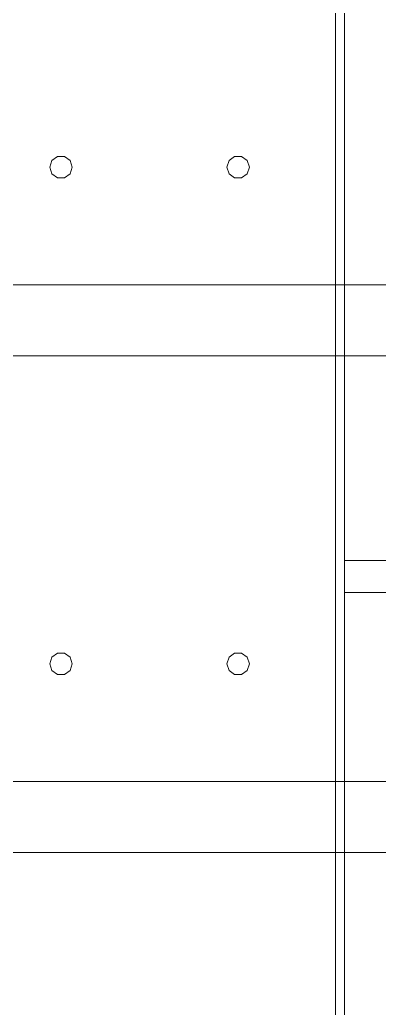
# Model space of a CAD drawing. Header units: millimetres. Extents: x -1970 to 59977, y -50268 to 6837.
# Drawn here: x 58016 to 58219, y 1262 to 1820 of the extents above; entities that cross this region are included whole.
import ezdxf

# ---------------------------------------------------------------- set-up
doc = ezdxf.new("R2010")
doc.units = ezdxf.units.MM
doc.layers.add('lateral_secador', color=7, linetype='Continuous', lineweight=0)

msp = doc.modelspace()

# ---------------------------------------------------------------- linework, layer by layer
at = {"layer": 'lateral_secador'}
for p, q in [((58194.253, 2556.5), (58194.253, 20)), ((58199.253, 20), (58199.253, 2556.5)), ((58034.116, 1740.082), (58032.903, 1736.35)), ((58037.291, 1742.389), (58034.116, 1740.082)), ((58041.215, 1742.389), (58037.291, 1742.389)), ((58044.39, 1740.082), (58041.215, 1742.389)), ((58045.603, 1736.35), (58044.39, 1740.082)), ((58134.116, 1740.082), (58132.903, 1736.35)), ((58137.291, 1742.389), (58134.116, 1740.082)), ((58141.215, 1742.389), (58137.291, 1742.389)), ((58144.39, 1740.082), (58141.215, 1742.389)), ((58145.603, 1736.35), (58144.39, 1740.082)), ((58032.903, 1736.35), (58034.116, 1732.618)), ((58044.39, 1732.618), (58045.603, 1736.35)), ((58132.903, 1736.35), (58134.116, 1732.618)), ((58144.39, 1732.618), (58145.603, 1736.35)), ((58034.116, 1732.618), (58037.291, 1730.311)), ((58037.291, 1730.311), (58041.215, 1730.311)), ((58041.215, 1730.311), (58044.39, 1732.618)), ((58134.116, 1732.618), (58137.291, 1730.311)), ((58137.291, 1730.311), (58141.215, 1730.311)), ((58141.215, 1730.311), (58144.39, 1732.618)), ((39189.253, 1670), (58489.253, 1670)), ((39189.253, 1630), (58489.253, 1630)), ((58199.253, 1514.5), (58579.253, 1514.5)), ((58199.253, 1514.5), (58199.253, 1496.5)), ((58199.253, 1496.5), (58579.253, 1496.5)), ((58037.291, 1462.389), (58034.116, 1460.082)), ((58041.215, 1462.389), (58037.291, 1462.389)), ((58044.39, 1460.082), (58041.215, 1462.389)), ((58137.291, 1462.389), (58134.116, 1460.082)), ((58141.215, 1462.389), (58137.291, 1462.389)), ((58144.39, 1460.082), (58141.215, 1462.389)), ((58034.116, 1460.082), (58032.903, 1456.35)), ((58032.903, 1456.35), (58034.116, 1452.618)), ((58045.603, 1456.35), (58044.39, 1460.082)), ((58044.39, 1452.618), (58045.603, 1456.35)), ((58134.116, 1460.082), (58132.903, 1456.35)), ((58132.903, 1456.35), (58134.116, 1452.618)), ((58145.603, 1456.35), (58144.39, 1460.082)), ((58144.39, 1452.618), (58145.603, 1456.35)), ((58034.116, 1452.618), (58037.291, 1450.311)), ((58037.291, 1450.311), (58041.215, 1450.311)), ((58041.215, 1450.311), (58044.39, 1452.618)), ((58134.116, 1452.618), (58137.291, 1450.311)), ((58137.291, 1450.311), (58141.215, 1450.311)), ((58141.215, 1450.311), (58144.39, 1452.618)), ((39189.253, 1390), (58489.253, 1390)), ((39189.253, 1350), (58489.253, 1350))]:
    msp.add_line(p, q, dxfattribs=at)

doc.saveas('drawing.dxf')
